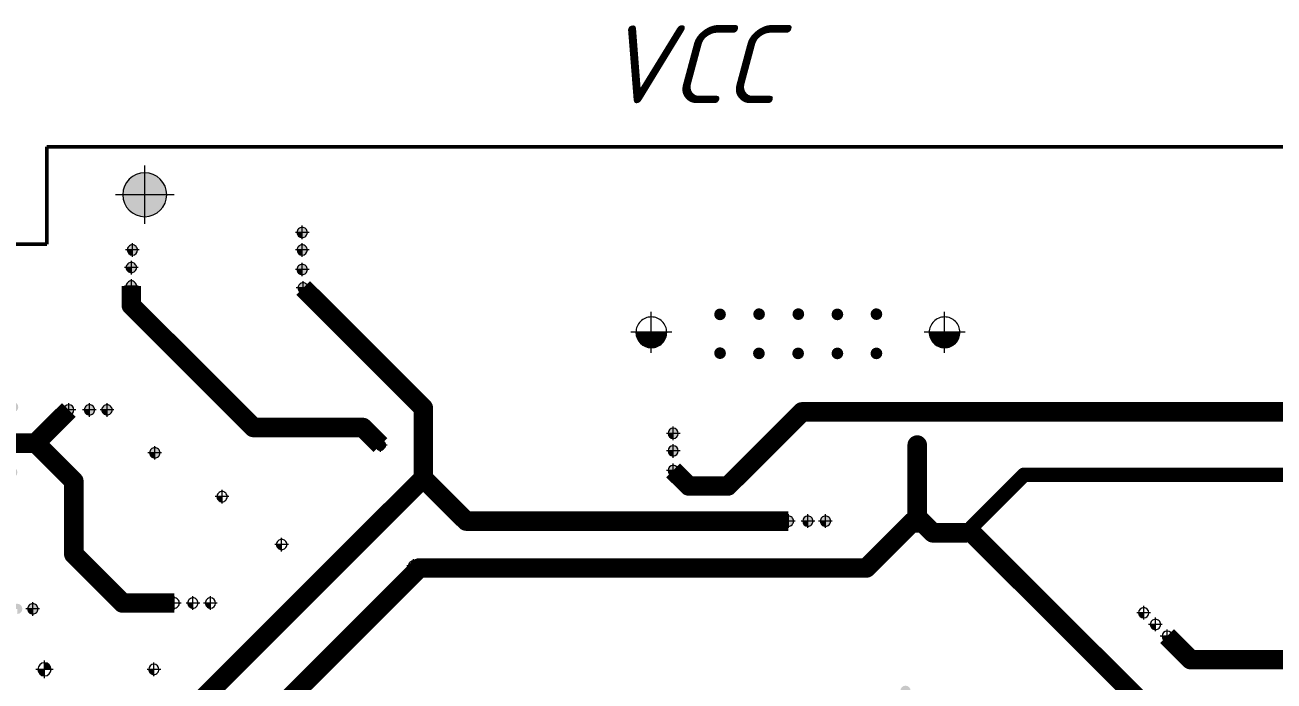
# Paper-space layout 'Layout1' of a CAD drawing. Header units: millimetres. Extents: x 0 to 841, y 0 to 594.
# Drawn here: x 115.5 to 243.4, y 226.1 to 293.4 of the extents above; entities that cross this region are included whole.
import ezdxf

# ---------------------------------------------------------------- set-up
doc = ezdxf.new("R2010")
doc.units = ezdxf.units.MM
doc.layers.get('0').update_dxf_attribs({"lineweight": 50})
for name, color, linetype in [('Mechanical13', 56, 'Continuous'), ('MidLayer1', 16, 'Continuous'), ('PDF _Геометрия', 7, 'Continuous'), ('PDF _Сплошная заливка', 7, 'Continuous')]:
    doc.layers.add(name, color=color, linetype=linetype)
doc.styles.add('GOST-2.304_Type-B_italic', font='')
doc.styles.get('GOST-2.304_Type-B_italic').set_extended_font_data('GOST Common', italic=True)

psp = doc.layouts.get("Layout1")

# ---------------------------------------------------------------- hatches: boundary and pattern name
at = {"layer": 'PDF _Сплошная заливка', "true_color": 0xf5f5f5}
h = psp.add_hatch(color=7, dxfattribs=at)
h.dxf.hatch_style = 1
h.paths.add_polyline_path([(127.742, 275.991), (125.492, 275.991, 0.414158), (127.742, 273.741)])
h.paths.add_polyline_path([(127.742, 278.242, 0.414158), (125.492, 275.991), (127.742, 275.991)])
h.paths.add_polyline_path([(126.474, 270.851), (126.474, 270.326), (126.999, 270.326, 0.4143145)])
h.paths.add_polyline_path([(126.474, 270.851, 0.4143145), (125.949, 270.326), (126.474, 270.326)])
h.paths.add_polyline_path([(126.999, 270.326), (126.474, 270.326), (126.474, 269.8, 0.4140361)])
h.paths.add_polyline_path([(126.891, 268.526), (126.366, 268.526), (126.366, 268.001, 0.4143145)])
h.paths.add_polyline_path([(126.366, 269.051), (126.366, 268.526), (126.891, 268.526, 0.4143145)])
h.paths.add_polyline_path([(126.366, 269.051, 0.4143145), (125.841, 268.526), (126.366, 268.526)])
h.paths.add_polyline_path([(126.366, 267.158, 0.4143145), (125.841, 266.633), (126.366, 266.633)])
h.paths.add_polyline_path([(126.366, 267.158), (126.366, 266.633), (126.891, 266.633, 0.4143145)])
h.paths.add_polyline_path([(126.891, 266.633), (126.366, 266.633), (126.366, 266.108, 0.4143145)])
h.paths.add_polyline_path([(143.873, 272.65), (143.873, 272.125), (144.398, 272.125, 0.4143145)])
h.paths.add_polyline_path([(143.873, 272.65, 0.4143145), (143.349, 272.125), (143.873, 272.125)])
h.paths.add_polyline_path([(144.398, 272.125), (143.873, 272.125), (143.873, 271.6, 0.4143145)])
h.paths.add_polyline_path([(143.873, 270.851), (143.873, 270.326), (144.398, 270.326, 0.4143145)])
h.paths.add_polyline_path([(143.873, 270.851, 0.4143145), (143.349, 270.326), (143.873, 270.326)])
h.paths.add_polyline_path([(144.398, 270.326), (143.873, 270.326), (143.873, 269.8, 0.4140361)])
h.paths.add_polyline_path([(144.398, 268.325), (143.873, 268.325), (143.873, 267.8, 0.4143145)])
h.paths.add_polyline_path([(143.873, 268.85), (143.873, 268.325), (144.398, 268.325, 0.4143145)])
h.paths.add_polyline_path([(143.873, 268.85, 0.4143145), (143.349, 268.325), (143.873, 268.325)])
h.paths.add_polyline_path([(144.491, 266.433), (143.966, 266.433), (143.966, 265.908, 0.4143145)])
h.paths.add_polyline_path([(143.966, 266.958), (143.966, 266.433), (144.491, 266.433, 0.4143145)])
h.paths.add_polyline_path([(143.966, 266.958, 0.4143145), (143.441, 266.433), (143.966, 266.433)])
h.paths.add_polyline_path([(129.291, 249.526), (128.766, 249.526), (128.766, 249.001, 0.4143145)])
h.paths.add_polyline_path([(128.766, 250.05), (128.766, 249.526), (129.291, 249.526, 0.4143145)])
h.paths.add_polyline_path([(128.766, 250.05, 0.4143145), (128.241, 249.526), (128.766, 249.526)])
h.paths.add_polyline_path([(122.074, 254.451), (122.074, 253.926), (122.599, 253.926, 0.4143145)])
h.paths.add_polyline_path([(122.074, 254.451, 0.4143145), (121.549, 253.926), (122.074, 253.926)])
h.paths.add_polyline_path([(122.599, 253.926), (122.074, 253.926), (122.074, 253.401, 0.4143145)])
h.paths.add_polyline_path([(123.874, 254.451, 0.4143145), (123.349, 253.926), (123.874, 253.926)])
h.paths.add_polyline_path([(123.874, 254.451), (123.874, 253.926), (124.399, 253.926, 0.4143145)])
h.paths.add_polyline_path([(124.399, 253.926), (123.874, 253.926), (123.874, 253.401, 0.4143145)])
h.paths.add_polyline_path([(119.966, 254.451), (119.966, 253.926), (120.491, 253.926, 0.4140361)])
h.paths.add_polyline_path([(119.966, 254.451, 0.4138106), (119.441, 253.926), (119.966, 253.926)])
h.paths.add_polyline_path([(120.491, 253.926), (119.966, 253.926), (119.966, 253.401, 0.4140361)])
h.paths.add_polyline_path([(114.256, 254.74), (114.256, 254.214), (114.781, 254.214, 0.4140361)])
h.paths.add_polyline_path([(114.256, 254.74, 0.4140361), (113.731, 254.214), (114.256, 254.214)])
h.paths.add_polyline_path([(114.781, 254.214), (114.256, 254.214), (114.256, 253.69, 0.4138106)])
h.paths.add_polyline_path([(114.166, 248.051), (114.166, 247.525), (114.691, 247.525, 0.4140361)])
h.paths.add_polyline_path([(114.166, 248.051, 0.4140361), (113.641, 247.525), (114.166, 247.525)])
h.paths.add_polyline_path([(114.691, 247.525), (114.166, 247.525), (114.166, 247, 0.4138106)])
h.paths.add_polyline_path([(102.091, 245.726), (101.566, 245.726), (101.566, 245.201, 0.4143145)])
h.paths.add_polyline_path([(101.566, 246.251), (101.566, 245.726), (102.091, 245.726, 0.4143145)])
h.paths.add_polyline_path([(101.566, 246.251, 0.4143145), (101.041, 245.726), (101.566, 245.726)])
h.paths.add_polyline_path([(100.566, 254.25), (100.566, 253.725), (101.091, 253.725, 0.4143145)])
h.paths.add_polyline_path([(100.566, 254.25, 0.4143145), (100.041, 253.725), (100.566, 253.725)])
h.paths.add_polyline_path([(101.091, 253.725), (100.566, 253.725), (100.566, 253.2, 0.4143145)])
h.paths.add_polyline_path([(95.691, 261.325), (95.165, 261.325), (95.165, 260.8, 0.4140361)])
h.paths.add_polyline_path([(95.165, 261.85), (95.165, 261.325), (95.691, 261.325, 0.4140361)])
h.paths.add_polyline_path([(95.165, 261.85, 0.4143145), (94.64, 261.325), (95.165, 261.325)])
h.paths.add_polyline_path([(90.703, 251.23), (90.178, 251.23), (90.178, 250.705, 0.4138106)])
h.paths.add_polyline_path([(90.178, 251.755), (90.178, 251.23), (90.703, 251.23, 0.4138106)])
h.paths.add_polyline_path([(90.178, 251.755, 0.4140361), (89.653, 251.23), (90.178, 251.23)])
h.paths.add_polyline_path([(90.274, 246.251), (90.274, 245.726), (90.799, 245.726, 0.4143145)])
h.paths.add_polyline_path([(90.274, 246.251, 0.4143145), (89.749, 245.726), (90.274, 245.726)])
h.paths.add_polyline_path([(90.799, 245.726), (90.274, 245.726), (90.274, 245.201, 0.4143145)])
h.paths.add_polyline_path([(92.273, 246.251, 0.4143145), (91.748, 245.726), (92.273, 245.726)])
h.paths.add_polyline_path([(92.273, 246.251), (92.273, 245.726), (92.798, 245.726, 0.4143145)])
h.paths.add_polyline_path([(92.798, 245.726), (92.273, 245.726), (92.273, 245.201, 0.4143145)])
h.paths.add_polyline_path([(94.074, 246.251, 0.4140361), (93.548, 245.726), (94.074, 245.726)])
h.paths.add_polyline_path([(94.074, 246.251), (94.074, 245.726), (94.599, 245.726, 0.4143145)])
h.paths.add_polyline_path([(94.599, 245.726), (94.074, 245.726), (94.074, 245.201, 0.4143145)])
h.paths.add_polyline_path([(96.399, 234.725), (95.874, 234.725), (95.874, 234.2, 0.4143145)])
h.paths.add_polyline_path([(95.874, 235.25), (95.874, 234.725), (96.399, 234.725, 0.4143145)])
h.paths.add_polyline_path([(95.874, 235.25, 0.4143145), (95.349, 234.725), (95.874, 234.725)])
h.paths.add_polyline_path([(111.491, 237.325), (110.966, 237.325), (110.966, 236.8, 0.4143145)])
h.paths.add_polyline_path([(110.966, 237.85), (110.966, 237.325), (111.491, 237.325, 0.4143145)])
h.paths.add_polyline_path([(110.966, 237.85, 0.4140361), (110.441, 237.325), (110.966, 237.325)])
h.paths.add_polyline_path([(116.273, 234.05, 0.4143145), (115.749, 233.525), (116.273, 233.525)])
h.paths.add_polyline_path([(116.273, 234.05), (116.273, 233.525), (116.798, 233.525, 0.4143145)])
h.paths.add_polyline_path([(116.798, 233.525), (116.273, 233.525), (116.273, 233, 0.4143145)])
h.paths.add_polyline_path([(114.673, 234.05, 0.4143145), (114.148, 233.525), (114.673, 233.525)])
h.paths.add_polyline_path([(114.673, 234.05), (114.673, 233.525), (115.199, 233.525, 0.4140361)])
h.paths.add_polyline_path([(115.199, 233.525), (114.673, 233.525), (114.673, 233, 0.4140361)])
h.paths.add_polyline_path([(112.873, 234.05), (112.873, 233.525), (113.398, 233.525, 0.4143145)])
h.paths.add_polyline_path([(112.873, 234.05, 0.4143145), (112.348, 233.525), (112.873, 233.525)])
h.paths.add_polyline_path([(113.398, 233.525), (112.873, 233.525), (112.873, 233, 0.4143145)])
at = {"layer": 'PDF _Сплошная заливка', "transparency": 33554559}
for color, points in [(7, [(129.992, 275.991, 0.4142051), (127.742, 278.242), (127.742, 278.242), (127.742, 278.242), (127.742, 275.991), (127.742, 275.991)]), (7, [(127.742, 273.741, 0.4142051), (129.992, 275.991), (129.992, 275.991), (129.992, 275.991), (127.742, 275.991), (127.742, 275.991)]), (7, [(143.349, 272.125, 0.4142588), (143.874, 271.6), (143.874, 271.6), (143.874, 271.6), (143.874, 272.125), (143.874, 272.125)]), (7, [(125.949, 270.325, 0.1989884), (126.102, 269.954), (126.102, 269.954, 0.1990018), (126.474, 269.801), (126.474, 269.801), (126.474, 269.801), (126.474, 270.325), (126.474, 270.325)]), (7, [(143.349, 270.325, 0.1988801), (143.502, 269.954), (143.502, 269.954, 0.1990199), (143.874, 269.801), (143.874, 269.801), (143.874, 269.801), (143.874, 270.325), (143.874, 270.325)]), (7, [(125.841, 268.525, 0.1989884), (125.995, 268.154), (125.995, 268.154, 0.1989884), (126.366, 268), (126.366, 268), (126.366, 268), (126.366, 268.525), (126.366, 268.525)]), (7, [(143.349, 268.325, 0.4142588), (143.874, 267.8), (143.874, 267.8), (143.874, 267.8), (143.874, 268.325), (143.874, 268.325)]), (7, [(125.841, 266.633, 0.1989561), (125.995, 266.262), (125.995, 266.262, 0.1988801), (126.366, 266.108), (126.366, 266.108), (126.366, 266.108), (126.366, 266.633), (126.366, 266.633)]), (7, [(143.441, 266.433, 0.414158), (143.966, 265.908), (143.966, 265.908), (143.966, 265.908), (143.966, 266.433), (143.966, 266.433)]), (256, [(186.674, 264.325), (186.674, 264.325), (186.674, 264.325, -0.414158), (187.274, 263.725), (187.274, 263.725), (187.274, 263.725), (187.274, 263.725, -0.4142021), (186.674, 263.125), (186.674, 263.125), (186.674, 263.125), (186.674, 263.125, -0.4142462), (186.074, 263.725), (186.074, 263.725), (186.074, 263.725), (186.074, 263.725, -0.4142021)]), (256, [(190.674, 264.345), (190.674, 264.345), (190.674, 264.345, -0.4142021), (191.274, 263.745), (191.274, 263.745), (191.274, 263.745), (191.274, 263.745, -0.414158), (190.674, 263.145), (190.674, 263.145), (190.674, 263.145), (190.674, 263.145, -0.4142021), (190.074, 263.745), (190.074, 263.745), (190.074, 263.745), (190.074, 263.745, -0.4142462)]), (256, [(194.694, 264.345), (194.694, 264.345), (194.694, 264.345, -0.4142462), (195.294, 263.745), (195.294, 263.745), (195.294, 263.745), (195.294, 263.745, -0.4142021), (194.694, 263.145), (194.694, 263.145), (194.694, 263.145), (194.694, 263.145, -0.4142021), (194.094, 263.745), (194.094, 263.745), (194.094, 263.745), (194.094, 263.745, -0.4142462)]), (256, [(198.694, 264.325), (198.694, 264.325), (198.694, 264.325, -0.4142021), (199.294, 263.725), (199.294, 263.725), (199.294, 263.725), (199.294, 263.725, -0.4142462), (198.694, 263.125), (198.694, 263.125), (198.694, 263.125), (198.694, 263.125, -0.4142462), (198.094, 263.725), (198.094, 263.725), (198.094, 263.725), (198.094, 263.725, -0.4142021)]), (256, [(202.694, 264.345), (202.694, 264.345), (202.694, 264.345, -0.4142021), (203.294, 263.745), (203.294, 263.745), (203.294, 263.745), (203.294, 263.745, -0.414158), (202.694, 263.145), (202.694, 263.145), (202.694, 263.145), (202.694, 263.145, -0.4142021), (202.094, 263.745), (202.094, 263.745), (202.094, 263.745), (202.094, 263.745, -0.4142462)]), (7, [(178.059, 261.885, 0.4142177), (179.634, 260.31), (179.634, 260.31), (179.634, 260.31), (179.634, 261.885), (179.634, 261.885)]), (7, [(179.634, 260.31, 0.4142252), (181.209, 261.885), (181.209, 261.885), (181.209, 261.885), (179.634, 261.885), (179.634, 261.885)]), (7, [(208.099, 261.885, 0.4142252), (209.674, 260.31), (209.674, 260.31), (209.674, 260.31), (209.674, 261.885), (209.674, 261.885)]), (7, [(209.674, 260.31, 0.4142252), (211.249, 261.885), (211.249, 261.885), (211.249, 261.885), (209.674, 261.885), (209.674, 261.885)]), (256, [(186.674, 260.345), (186.674, 260.345), (186.674, 260.345, -0.4142021), (187.274, 259.745), (187.274, 259.745), (187.274, 259.745), (187.274, 259.745, -0.414158), (186.674, 259.145), (186.674, 259.145), (186.674, 259.145), (186.674, 259.145, -0.4142021), (186.074, 259.745), (186.074, 259.745), (186.074, 259.745), (186.074, 259.745, -0.4142462)]), (256, [(190.654, 260.325), (190.654, 260.325), (190.654, 260.325, -0.4142021), (191.254, 259.725), (191.254, 259.725), (191.254, 259.725), (191.254, 259.725, -0.4142462), (190.654, 259.125), (190.654, 259.125), (190.654, 259.125), (190.654, 259.125, -0.4142021), (190.054, 259.725), (190.054, 259.725), (190.054, 259.725), (190.054, 259.725, -0.414158)]), (256, [(194.674, 260.325), (194.674, 260.325), (194.674, 260.325, -0.414158), (195.274, 259.725), (195.274, 259.725), (195.274, 259.725), (195.274, 259.725, -0.4142021), (194.674, 259.125), (194.674, 259.125), (194.674, 259.125), (194.674, 259.125, -0.4142462), (194.074, 259.725), (194.074, 259.725), (194.074, 259.725), (194.074, 259.725, -0.4142021)]), (256, [(198.694, 260.325), (198.694, 260.325), (198.694, 260.325, -0.4142021), (199.294, 259.725), (199.294, 259.725), (199.294, 259.725), (199.294, 259.725, -0.4142462), (198.694, 259.125), (198.694, 259.125), (198.694, 259.125), (198.694, 259.125, -0.4142462), (198.094, 259.725), (198.094, 259.725), (198.094, 259.725), (198.094, 259.725, -0.4142021)]), (256, [(202.694, 260.325), (202.694, 260.325), (202.694, 260.325, -0.414158), (203.294, 259.725), (203.294, 259.725), (203.294, 259.725), (203.294, 259.725, -0.4142021), (202.694, 259.125), (202.694, 259.125), (202.694, 259.125), (202.694, 259.125, -0.4142462), (202.094, 259.725), (202.094, 259.725), (202.094, 259.725), (202.094, 259.725, -0.4142021)]), (7, [(119.441, 253.925, 0.4142363), (119.966, 253.4), (119.966, 253.4), (119.966, 253.4), (119.966, 253.925), (119.966, 253.925)]), (7, [(121.549, 253.925, 0.4141859), (122.074, 253.4), (122.074, 253.4), (122.074, 253.4), (122.074, 253.925), (122.074, 253.925)]), (7, [(123.349, 253.925, 0.4142363), (123.874, 253.4), (123.874, 253.4), (123.874, 253.4), (123.874, 253.925), (123.874, 253.925)]), (7, [(181.349, 251.525, 0.414158), (181.874, 251), (181.874, 251), (181.874, 251), (181.874, 251.525), (181.874, 251.525)]), (7, [(128.241, 249.525, 0.4142588), (128.766, 249), (128.766, 249), (128.766, 249), (128.766, 249.525), (128.766, 249.525)]), (7, [(151.349, 250.325, 0.414158), (151.874, 249.8), (151.874, 249.8), (151.874, 249.8), (151.874, 250.325), (151.874, 250.325)]), (7, [(181.349, 249.725, 0.4142084), (181.874, 249.2), (181.874, 249.2), (181.874, 249.2), (181.874, 249.725), (181.874, 249.725)]), (7, [(206.349, 250.325, 0.4142084), (206.874, 249.8), (206.874, 249.8), (206.874, 249.8), (206.874, 250.325), (206.874, 250.325)]), (7, [(206.349, 248.325, 0.1988982), (206.503, 247.954), (206.503, 247.954, 0.1988478), (206.874, 247.8), (206.874, 247.8), (206.874, 247.8), (206.874, 248.325), (206.874, 248.325)]), (7, [(181.349, 247.725, 0.1989884), (181.503, 247.354), (181.503, 247.354, 0.1990018), (181.874, 247.2), (181.874, 247.2), (181.874, 247.2), (181.874, 247.725), (181.874, 247.725)]), (7, [(206.349, 246.325, 0.1987974), (206.503, 245.954), (206.503, 245.954, 0.1988478), (206.874, 245.8), (206.874, 245.8), (206.874, 245.8), (206.874, 246.325), (206.874, 246.325)]), (7, [(135.133, 245.033, 0.1988982), (135.287, 244.662), (135.287, 244.662, 0.1988982), (135.658, 244.508), (135.658, 244.508), (135.658, 244.508), (135.658, 245.033), (135.658, 245.033)]), (7, [(206.349, 244.525, 0.4142588), (206.874, 244), (206.874, 244), (206.874, 244), (206.874, 244.525), (206.874, 244.525)]), (7, [(193.149, 242.525, 0.414158), (193.674, 242), (193.674, 242), (193.674, 242), (193.674, 242.525), (193.674, 242.525)]), (7, [(195.149, 242.525, 0.1988801), (195.303, 242.154), (195.303, 242.154, 0.1989561), (195.674, 242), (195.674, 242), (195.674, 242), (195.674, 242.525), (195.674, 242.525)]), (7, [(196.949, 242.525, 0.1988801), (197.103, 242.154), (197.103, 242.154, 0.1990065), (197.474, 242), (197.474, 242), (197.474, 242), (197.474, 242.525), (197.474, 242.525)]), (7, [(206.349, 242.525, 0.1988801), (206.503, 242.154), (206.503, 242.154, 0.1989561), (206.874, 242), (206.874, 242), (206.874, 242), (206.874, 242.525), (206.874, 242.525)]), (7, [(141.24, 240.125, 0.1989057), (141.393, 239.754), (141.393, 239.754, 0.1988801), (141.765, 239.6), (141.765, 239.6), (141.765, 239.6), (141.765, 240.125), (141.765, 240.125)]), (7, [(154.749, 237.925, 0.1989884), (154.902, 237.554), (154.902, 237.554, 0.1989884), (155.274, 237.4), (155.274, 237.4), (155.274, 237.4), (155.274, 237.925), (155.274, 237.925)]), (7, [(115.749, 233.525, 0.1989884), (115.902, 233.154), (115.902, 233.154, 0.1989884), (116.274, 233), (116.274, 233), (116.274, 233), (116.274, 233.525), (116.274, 233.525)]), (7, [(130.241, 234.125, 0.4141859), (130.766, 233.6), (130.766, 233.6), (130.766, 233.6), (130.766, 234.125), (130.766, 234.125)]), (7, [(132.149, 234.125, 0.1989884), (132.302, 233.754), (132.302, 233.754, 0.1989884), (132.674, 233.6), (132.674, 233.6), (132.674, 233.6), (132.674, 234.125), (132.674, 234.125)]), (7, [(133.949, 234.125, 0.1989884), (134.102, 233.754), (134.102, 233.754, 0.1989884), (134.474, 233.6), (134.474, 233.6), (134.474, 233.6), (134.474, 234.125), (134.474, 234.125)]), (7, [(229.549, 233.125, 0.4142588), (230.074, 232.6), (230.074, 232.6), (230.074, 232.6), (230.074, 233.125), (230.074, 233.125)]), (7, [(230.749, 231.925, 0.1988801), (230.903, 231.554), (230.903, 231.554, 0.1989695), (231.274, 231.4), (231.274, 231.4), (231.274, 231.4), (231.274, 231.925), (231.274, 231.925)]), (7, [(231.949, 230.725, 0.4142084), (232.474, 230.2), (232.474, 230.2), (232.474, 230.2), (232.474, 230.725), (232.474, 230.725)]), (7, [(118.149, 227.325, 0.4142364), (117.474, 228), (117.474, 228), (117.474, 228), (117.474, 227.325), (117.474, 227.325)]), (7, [(116.799, 227.325, 0.414158), (117.474, 226.65), (117.474, 226.65), (117.474, 226.65), (117.474, 227.325), (117.474, 227.325)]), (7, [(128.149, 227.325, 0.4141859), (128.674, 226.8), (128.674, 226.8), (128.674, 226.8), (128.674, 227.325), (128.674, 227.325)])]:
    psp.add_hatch(color=color, dxfattribs=at).paths.add_polyline_path(points)
at = {"layer": 'PDF _Сплошная заливка', "true_color": 0xf5f5f5}
h = psp.add_hatch(color=7, dxfattribs=at)
h.dxf.hatch_style = 1
h.paths.add_polyline_path([(151.349, 250.325), (151.874, 250.325), (151.874, 250.85, 0.4143145)])
h.paths.add_polyline_path([(151.874, 250.325), (152.399, 250.325, 0.4143145), (151.874, 250.85)])
h.paths.add_polyline_path([(152.399, 250.325), (151.874, 250.325), (151.874, 249.8, 0.4143145)])
h = psp.add_hatch(color=7, dxfattribs=at)
h.dxf.hatch_style = 1
h.paths.add_polyline_path([(206.874, 250.85), (206.874, 250.325), (207.399, 250.325, 0.4143145)])
h.paths.add_polyline_path([(206.874, 250.85, 0.4140361), (206.348, 250.325), (206.874, 250.325)])
h.paths.add_polyline_path([(207.399, 250.325), (206.874, 250.325), (206.874, 249.8, 0.4143145)])
h.paths.add_polyline_path([(206.874, 248.851, 0.4140361), (206.348, 248.326), (206.874, 248.326)])
h.paths.add_polyline_path([(206.874, 248.851), (206.874, 248.326), (207.399, 248.326, 0.4143145)])
h.paths.add_polyline_path([(207.399, 248.326), (206.874, 248.326), (206.874, 247.801, 0.4143145)])
h.paths.add_polyline_path([(207.399, 246.325), (206.874, 246.325), (206.874, 245.8, 0.4143145)])
h.paths.add_polyline_path([(206.874, 246.85), (206.874, 246.325), (207.399, 246.325, 0.4143145)])
h.paths.add_polyline_path([(206.874, 246.85, 0.4140361), (206.348, 246.325), (206.874, 246.325)])
h.paths.add_polyline_path([(207.399, 244.525), (206.874, 244.525), (206.874, 244, 0.4138106)])
h.paths.add_polyline_path([(206.874, 245.051), (206.874, 244.525), (207.399, 244.525, 0.4140361)])
h.paths.add_polyline_path([(206.874, 245.051, 0.4137584), (206.348, 244.525), (206.874, 244.525)])
h.paths.add_polyline_path([(206.874, 243.05, 0.4140361), (206.348, 242.525), (206.874, 242.525)])
h.paths.add_polyline_path([(206.874, 243.05), (206.874, 242.525), (207.399, 242.525, 0.4143145)])
h.paths.add_polyline_path([(207.399, 242.525), (206.874, 242.525), (206.874, 242, 0.4143145)])
h.paths.add_polyline_path([(197.474, 243.05), (197.474, 242.525), (197.999, 242.525, 0.4143145)])
h.paths.add_polyline_path([(197.474, 243.05, 0.4143145), (196.949, 242.525), (197.474, 242.525)])
h.paths.add_polyline_path([(197.999, 242.525), (197.474, 242.525), (197.474, 242, 0.4143145)])
h.paths.add_polyline_path([(196.199, 242.525), (195.674, 242.525), (195.674, 242, 0.4143145)])
h.paths.add_polyline_path([(195.674, 243.05), (195.674, 242.525), (196.199, 242.525, 0.4143145)])
h.paths.add_polyline_path([(195.674, 243.05, 0.4140361), (195.148, 242.525), (195.674, 242.525)])
h.paths.add_polyline_path([(193.674, 243.05), (193.674, 242.525), (194.199, 242.525, 0.4143145)])
h.paths.add_polyline_path([(193.674, 243.05, 0.4143145), (193.149, 242.525), (193.674, 242.525)])
h.paths.add_polyline_path([(194.199, 242.525), (193.674, 242.525), (193.674, 242, 0.4143145)])
h.paths.add_polyline_path([(181.874, 252.05, 0.4140361), (181.348, 251.525), (181.874, 251.525)])
h.paths.add_polyline_path([(181.874, 252.05), (181.874, 251.525), (182.399, 251.525, 0.4138106)])
h.paths.add_polyline_path([(182.399, 251.525), (181.874, 251.525), (181.874, 251, 0.4138106)])
h.paths.add_polyline_path([(181.874, 250.25), (181.874, 249.725), (182.399, 249.725, 0.4138106)])
h.paths.add_polyline_path([(181.874, 250.25, 0.4140361), (181.348, 249.725), (181.874, 249.725)])
h.paths.add_polyline_path([(182.399, 249.725), (181.874, 249.725), (181.874, 249.2, 0.4138106)])
h.paths.add_polyline_path([(182.399, 247.725), (181.874, 247.725), (181.874, 247.2, 0.4138106)])
h.paths.add_polyline_path([(181.874, 248.25), (181.874, 247.725), (182.399, 247.725, 0.4138106)])
h.paths.add_polyline_path([(181.874, 248.25, 0.4140361), (181.348, 247.725), (181.874, 247.725)])
h.paths.add_polyline_path([(191.199, 221.725), (190.674, 221.725), (190.674, 221.2, 0.4143145)])
h.paths.add_polyline_path([(190.674, 222.251), (190.674, 221.725), (191.199, 221.725, 0.4140361)])
h.paths.add_polyline_path([(190.674, 222.251, 0.4140361), (190.149, 221.725), (190.674, 221.725)])
h.paths.add_polyline_path([(206.199, 225.126), (205.674, 225.126), (205.674, 224.6, 0.4140361)])
h.paths.add_polyline_path([(205.674, 225.651), (205.674, 225.126), (206.199, 225.126, 0.4138106)])
h.paths.add_polyline_path([(205.674, 225.651, 0.4138106), (205.149, 225.126), (205.674, 225.126)])
h.paths.add_polyline_path([(202.274, 222.85, 0.4143145), (201.749, 222.325), (202.274, 222.325)])
h.paths.add_polyline_path([(202.274, 222.85), (202.274, 222.325), (202.799, 222.325, 0.4143145)])
h.paths.add_polyline_path([(202.799, 222.325), (202.274, 222.325), (202.274, 221.8, 0.4143145)])
h.paths.add_polyline_path([(209.274, 220.851, 0.4143145), (208.749, 220.326), (209.274, 220.326)])
h.paths.add_polyline_path([(209.274, 220.851), (209.274, 220.326), (209.799, 220.326, 0.4143145)])
h.paths.add_polyline_path([(209.799, 220.326), (209.274, 220.326), (209.274, 219.801, 0.4143145)])
h.paths.add_polyline_path([(211.874, 224.65, 0.4143145), (211.349, 224.125), (211.874, 224.125)])
h.paths.add_polyline_path([(211.874, 224.65), (211.874, 224.125), (212.399, 224.125, 0.4143145)])
h.paths.add_polyline_path([(212.399, 224.125), (211.874, 224.125), (211.874, 223.601, 0.4143145)])
h.paths.add_polyline_path([(214.674, 221.85, 0.4143145), (214.149, 221.325), (214.674, 221.325)])
h.paths.add_polyline_path([(214.674, 221.85), (214.674, 221.325), (215.199, 221.325, 0.4143145)])
h.paths.add_polyline_path([(215.199, 221.325), (214.674, 221.325), (214.674, 220.8, 0.4143145)])
h.paths.add_polyline_path([(215.799, 208.726), (215.274, 208.726), (215.274, 208.201, 0.4143145)])
h.paths.add_polyline_path([(215.274, 209.251), (215.274, 208.726), (215.799, 208.726, 0.4143145)])
h.paths.add_polyline_path([(215.274, 209.251, 0.4143145), (214.749, 208.726), (215.274, 208.726)])
h.paths.add_polyline_path([(205.874, 211.65), (205.874, 211.125), (206.399, 211.125, 0.4143145)])
h.paths.add_polyline_path([(205.874, 211.65, 0.4143145), (205.349, 211.125), (205.874, 211.125)])
h.paths.add_polyline_path([(206.399, 211.125), (205.874, 211.125), (205.874, 210.6, 0.4143145)])
h.paths.add_polyline_path([(200.799, 204.325), (200.274, 204.325), (200.274, 203.8, 0.4143145)])
h.paths.add_polyline_path([(200.274, 204.85), (200.274, 204.325), (200.799, 204.325, 0.4143145)])
h.paths.add_polyline_path([(200.274, 204.85, 0.4143145), (199.749, 204.325), (200.274, 204.325)])
h.paths.add_polyline_path([(202.799, 199.125), (202.274, 199.125), (202.274, 198.6, 0.4143145)])
h.paths.add_polyline_path([(202.274, 199.65), (202.274, 199.125), (202.799, 199.125, 0.4143145)])
h.paths.add_polyline_path([(202.274, 199.65, 0.4143145), (201.749, 199.125), (202.274, 199.125)])
h.paths.add_polyline_path([(206.074, 201.65, 0.4143145), (205.549, 201.125), (206.074, 201.125)])
h.paths.add_polyline_path([(206.074, 201.65), (206.074, 201.125), (206.599, 201.125, 0.4143145)])
h.paths.add_polyline_path([(206.599, 201.125), (206.074, 201.125), (206.074, 200.6, 0.4143145)])
h.paths.add_polyline_path([(211.874, 201.65), (211.874, 201.125), (212.399, 201.125, 0.4143145)])
h.paths.add_polyline_path([(211.874, 201.65, 0.4143145), (211.349, 201.125), (211.874, 201.125)])
h.paths.add_polyline_path([(212.399, 201.125), (211.874, 201.125), (211.874, 200.6, 0.4143145)])
h.paths.add_polyline_path([(217.874, 200.251), (217.874, 199.726), (218.399, 199.726, 0.4138106)])
h.paths.add_polyline_path([(217.874, 200.251, 0.4138106), (217.349, 199.726), (217.874, 199.726)])
h.paths.add_polyline_path([(218.399, 199.726), (217.874, 199.726), (217.874, 199.2, 0.4140361)])
h.paths.add_polyline_path([(206.799, 190.125), (206.274, 190.125), (206.274, 189.6, 0.4143145)])
h.paths.add_polyline_path([(206.274, 190.65), (206.274, 190.125), (206.799, 190.125, 0.4143145)])
h.paths.add_polyline_path([(206.274, 190.65, 0.4140361), (205.748, 190.125), (206.274, 190.125)])
h.paths.add_polyline_path([(202.474, 190.45, 0.4143145), (201.949, 189.925), (202.474, 189.925)])
h.paths.add_polyline_path([(202.474, 190.45), (202.474, 189.925), (202.998, 189.925, 0.4143145)])
h.paths.add_polyline_path([(202.998, 189.925), (202.474, 189.925), (202.474, 189.4, 0.4143145)])
h.paths.add_polyline_path([(207.074, 187.25), (207.074, 186.725), (207.599, 186.725, 0.4143145)])
h.paths.add_polyline_path([(207.074, 187.25, 0.4143145), (206.549, 186.725), (207.074, 186.725)])
h.paths.add_polyline_path([(207.599, 186.725), (207.074, 186.725), (207.074, 186.201, 0.4143145)])
h.paths.add_polyline_path([(202.599, 184.925), (202.074, 184.925), (202.074, 184.4, 0.4140361)])
h.paths.add_polyline_path([(202.074, 185.45), (202.074, 184.925), (202.599, 184.925, 0.4138106)])
h.paths.add_polyline_path([(202.074, 185.45, 0.4138106), (201.549, 184.925), (202.074, 184.925)])
h.paths.add_polyline_path([(202.998, 181.925), (202.474, 181.925), (202.474, 181.4, 0.4143145)])
h.paths.add_polyline_path([(202.474, 182.45), (202.474, 181.925), (202.998, 181.925, 0.4143145)])
h.paths.add_polyline_path([(202.474, 182.45, 0.4143145), (201.949, 181.925), (202.474, 181.925)])
h.paths.add_polyline_path([(202.274, 177.451), (202.274, 176.925), (202.799, 176.925, 0.4140361)])
h.paths.add_polyline_path([(202.274, 177.451, 0.4140361), (201.749, 176.925), (202.274, 176.925)])
h.paths.add_polyline_path([(202.799, 176.925), (202.274, 176.925), (202.274, 176.4, 0.4138106)])
h.paths.add_polyline_path([(204.874, 175.05, 0.4143145), (204.349, 174.525), (204.874, 174.525)])
h.paths.add_polyline_path([(204.874, 175.05), (204.874, 174.525), (205.399, 174.525, 0.4143145)])
h.paths.add_polyline_path([(205.399, 174.525), (204.874, 174.525), (204.874, 174, 0.4143145)])
h = psp.add_hatch(color=7, dxfattribs=at)
h.dxf.hatch_style = 1
h.paths.add_polyline_path([(130.241, 234.126), (130.766, 234.126), (130.766, 234.651, 0.4140361)])

# ---------------------------------------------------------------- linework, layer by layer
at = {"lineweight": 50}
for p, q in [((277.705, 280.92), (117.704, 280.92)), ((117.704, 280.92), (117.705, 270.921)), ((117.705, 270.921), (77.704, 270.92))]:
    psp.add_line(p, q, dxfattribs=at)
at = {"layer": 'Mechanical13', "const_width": 0.001}
psp.add_lwpolyline([(117.704, 280.92, 1), (117.705, 280.92, 1)], format="xyb", close=True, dxfattribs=at)
psp.add_lwpolyline([(117.704, 280.92, 1), (117.705, 280.92, 1)], format="xyb", close=True, dxfattribs=at)
at = {"layer": 'MidLayer1'}
for points, const_width in [([(126.366, 264.633), (126.366, 266.633)], 2), ([(143.966, 266.433), (156.274, 254.125)], 2), ([(126.366, 264.633), (138.874, 252.125)], 2), ([(116.566, 250.525), (119.966, 253.925)], 2), ([(156.274, 246.925), (156.274, 254.125)], 2), ([(187.474, 246.125), (195.074, 253.725)], 2), ([(195.074, 253.725), (292.074, 253.725)], 2), ([(138.874, 252.125), (150.074, 252.125)], 2), ([(150.074, 252.125), (151.874, 250.325)], 2), ([(98.874, 250.525), (116.566, 250.525)], 2), ([(116.566, 250.525), (120.474, 246.618)], 2), ([(206.874, 248.325), (206.874, 250.325)], 2), ([(181.874, 247.725), (183.474, 246.125)], 2), ([(206.874, 246.325), (206.874, 248.325)], 2), ([(120.474, 239.125), (120.474, 246.618)], 2), ([(133.074, 223.725), (156.274, 246.925)], 2), ([(156.274, 246.925), (160.674, 242.525)], 2), ([(183.474, 246.125), (187.474, 246.125)], 2), ([(206.874, 244.525), (206.874, 246.325)], 2), ([(212.474, 241.925), (217.817, 247.269)], 1.5), ([(217.817, 247.269), (258.328, 247.269)], 1.5), ([(206.874, 242.525), (206.874, 244.525)], 2), ([(160.674, 242.525), (193.674, 242.525)], 2), ([(201.674, 237.725), (206.474, 242.525)], 2), ([(206.474, 242.525), (206.874, 242.525)], 2), ([(206.874, 242.525), (207.274, 242.525)], 1.5), ([(207.274, 242.525), (208.474, 241.325)], 2), ([(208.474, 241.325), (211.874, 241.325)], 2), ([(212.474, 241.325), (244.674, 209.125)], 2), ([(212.474, 241.325), (212.474, 241.925)], 1.5), ([(120.474, 239.125), (125.474, 234.125)], 2), ([(139.874, 221.725), (155.874, 237.725)], 2), ([(155.874, 237.725), (201.674, 237.725)], 2), ([(125.474, 234.125), (130.766, 234.125)], 2), ([(232.474, 230.725), (234.874, 228.325)], 2), ([(234.874, 228.325), (253.128, 228.325)], 2)]:
    psp.add_lwpolyline(points, dxfattribs=dict(at, const_width=const_width))
for points, const_width in [([(125.866, 264.633, 1), (126.866, 264.633, 1)], 1), ([(125.866, 264.633, 1), (126.866, 264.633, 1)], 1), ([(155.774, 254.125, 1), (156.774, 254.125, 1)], 1), ([(155.774, 254.125, 1), (156.774, 254.125, 1)], 1), ([(194.574, 253.725, 1), (195.574, 253.725, 1)], 1), ([(194.574, 253.725, 1), (195.574, 253.725, 1)], 1), ([(138.374, 252.125, 1), (139.374, 252.125, 1)], 1), ([(138.374, 252.125, 1), (139.374, 252.125, 1)], 1), ([(149.574, 252.125, 1), (150.574, 252.125, 1)], 1), ([(149.574, 252.125, 1), (150.574, 252.125, 1)], 1), ([(116.066, 250.525, 1), (117.066, 250.525, 1)], 1), ([(116.066, 250.525, 1), (117.066, 250.525, 1)], 1), ([(116.066, 250.525, 1), (117.066, 250.525, 1)], 1), ([(206.374, 250.325, 1), (207.374, 250.325, 1)], 1), ([(206.374, 248.325, 1), (207.374, 248.325, 1)], 1), ([(206.374, 248.325, 1), (207.374, 248.325, 1)], 1), ([(119.974, 246.618, 1), (120.974, 246.618, 1)], 1), ([(119.974, 246.618, 1), (120.974, 246.618, 1)], 1), ([(155.774, 246.925, 1), (156.774, 246.925, 1)], 1), ([(155.774, 246.925, 1), (156.774, 246.925, 1)], 1), ([(155.774, 246.925, 1), (156.774, 246.925, 1)], 1), ([(182.974, 246.125, 1), (183.974, 246.125, 1)], 1), ([(182.974, 246.125, 1), (183.974, 246.125, 1)], 1), ([(186.974, 246.125, 1), (187.974, 246.125, 1)], 1), ([(186.974, 246.125, 1), (187.974, 246.125, 1)], 1), ([(206.374, 246.325, 1), (207.374, 246.325, 1)], 1), ([(206.374, 246.325, 1), (207.374, 246.325, 1)], 1), ([(217.442, 247.269, 1), (218.192, 247.269, 1)], 0.75), ([(217.442, 247.269, 1), (218.192, 247.269, 1)], 0.75), ([(206.374, 244.525, 1), (207.374, 244.525, 1)], 1), ([(206.374, 244.525, 1), (207.374, 244.525, 1)], 1), ([(160.174, 242.525, 1), (161.174, 242.525, 1)], 1), ([(160.174, 242.525, 1), (161.174, 242.525, 1)], 1), ([(205.974, 242.525, 1), (206.974, 242.525, 1)], 1), ([(205.974, 242.525, 1), (206.974, 242.525, 1)], 1), ([(206.274, 242.525, 1), (207.474, 242.525, 1)], 1.2), ([(206.374, 242.525, 1), (207.374, 242.525, 1)], 1), ([(206.374, 242.525, 1), (207.374, 242.525, 1)], 1), ([(206.499, 242.525, 1), (207.249, 242.525, 1)], 0.75), ([(206.774, 242.525, 1), (207.774, 242.525, 1)], 1), ([(206.899, 242.525, 1), (207.649, 242.525, 1)], 0.75), ([(207.974, 241.325, 1), (208.974, 241.325, 1)], 1), ([(207.974, 241.325, 1), (208.974, 241.325, 1)], 1), ([(211.374, 241.325, 1), (212.374, 241.325, 1)], 1), ([(211.974, 241.325, 1), (212.974, 241.325, 1)], 1), ([(212.099, 241.925, 1), (212.849, 241.925, 1)], 0.75), ([(212.099, 241.925, 1), (212.849, 241.925, 1)], 0.75), ([(212.099, 241.325, 1), (212.849, 241.325, 1)], 0.75), ([(119.974, 239.125, 1), (120.974, 239.125, 1)], 1), ([(119.974, 239.125, 1), (120.974, 239.125, 1)], 1), ([(155.374, 237.725, 1), (156.374, 237.725, 1)], 1), ([(155.374, 237.725, 1), (156.374, 237.725, 1)], 1), ([(201.174, 237.725, 1), (202.174, 237.725, 1)], 1), ([(201.174, 237.725, 1), (202.174, 237.725, 1)], 1), ([(124.974, 234.125, 1), (125.974, 234.125, 1)], 1), ([(124.974, 234.125, 1), (125.974, 234.125, 1)], 1), ([(234.374, 228.325, 1), (235.374, 228.325, 1)], 1), ([(234.374, 228.325, 1), (235.374, 228.325, 1)], 1)]:
    psp.add_lwpolyline(points, format="xyb", close=True, dxfattribs=dict(at, const_width=const_width))
at = {"layer": 'PDF _Геометрия', "lineweight": 9}
for points in [[(127.742, 272.991), (127.742, 278.992)], [(130.742, 275.991), (124.742, 275.991)], [(143.873, 271.425), (143.873, 272.825)], [(144.573, 272.125), (143.174, 272.125)], [(127.174, 270.326), (125.774, 270.326)], [(126.474, 269.625), (126.474, 271.026)], [(144.573, 270.326), (143.174, 270.326)], [(143.873, 269.625), (143.873, 271.026)], [(126.366, 267.826), (126.366, 269.226)], [(143.873, 267.625), (143.873, 269.025)], [(127.066, 268.526), (125.666, 268.526)], [(144.573, 268.325), (143.174, 268.325)], [(127.066, 266.633), (125.666, 266.633)], [(126.366, 265.933), (126.366, 267.333)], [(144.666, 266.433), (143.266, 266.433)], [(143.966, 265.733), (143.966, 267.133)], [(179.634, 259.785), (179.634, 263.985)], [(209.674, 259.785), (209.674, 263.985)], [(181.734, 261.886), (177.534, 261.886)], [(211.773, 261.886), (207.574, 261.886)], [(120.666, 253.926), (119.266, 253.926)], [(119.966, 253.226), (119.966, 254.626)], [(122.774, 253.926), (121.373, 253.926)], [(122.074, 253.226), (122.074, 254.626)], [(124.574, 253.926), (123.174, 253.926)], [(123.874, 253.226), (123.874, 254.626)], [(181.874, 250.825), (181.874, 252.225)], [(151.874, 249.626), (151.874, 251.025)], [(182.574, 251.525), (181.173, 251.525)], [(206.874, 249.626), (206.874, 251.025)], [(129.466, 249.526), (128.066, 249.526)], [(128.766, 248.826), (128.766, 250.225)], [(152.574, 250.325), (151.174, 250.325)], [(182.574, 249.725), (181.173, 249.725)], [(181.874, 249.025), (181.874, 250.426)], [(207.574, 250.325), (206.173, 250.325)], [(181.874, 247.025), (181.874, 248.425)], [(207.574, 248.326), (206.173, 248.326)], [(206.874, 247.626), (206.874, 249.026)], [(182.574, 247.725), (181.173, 247.725)], [(206.874, 245.625), (206.874, 247.025)], [(135.659, 244.333), (135.659, 245.733)], [(207.574, 246.325), (206.173, 246.325)], [(136.359, 245.033), (134.959, 245.033)], [(207.574, 244.525), (206.173, 244.525)], [(206.874, 243.825), (206.874, 245.226)], [(193.674, 241.825), (193.674, 243.225)], [(195.674, 241.825), (195.674, 243.225)], [(197.474, 241.825), (197.474, 243.225)], [(206.874, 241.825), (206.874, 243.225)], [(194.374, 242.525), (192.974, 242.525)], [(196.374, 242.525), (194.973, 242.525)], [(198.174, 242.525), (196.774, 242.525)], [(207.574, 242.525), (206.173, 242.525)], [(141.765, 239.426), (141.765, 240.826)], [(142.464, 240.126), (141.065, 240.126)], [(155.274, 237.226), (155.274, 238.625)], [(155.974, 237.926), (154.574, 237.926)], [(116.273, 232.825), (116.273, 234.225)], [(130.766, 233.426), (130.766, 234.826)], [(132.673, 233.426), (132.673, 234.826)], [(134.473, 233.426), (134.473, 234.826)], [(116.973, 233.525), (115.574, 233.525)], [(131.466, 234.126), (130.066, 234.126)], [(133.373, 234.126), (131.974, 234.126)], [(135.174, 234.126), (133.773, 234.126)], [(230.774, 233.125), (229.374, 233.125)], [(230.074, 232.425), (230.074, 233.825)], [(231.974, 231.926), (230.574, 231.926)], [(231.274, 231.226), (231.274, 232.625)], [(233.174, 230.726), (231.774, 230.726)], [(232.474, 230.025), (232.474, 231.426)], [(117.474, 226.425), (117.474, 228.225)], [(128.674, 226.625), (128.674, 228.026)], [(118.374, 227.325), (116.573, 227.325)], [(129.374, 227.325), (127.974, 227.325)]]:
    psp.add_lwpolyline(points, dxfattribs=at)
for points in [[(129.992, 275.991, 0.414158), (127.742, 278.242, 0.414158), (125.492, 275.991, 0.414158), (127.742, 273.741, 0.414158)], [(144.398, 272.125, 0.4143145), (143.873, 272.65, 0.4143145), (143.349, 272.125, 0.4143145), (143.873, 271.6, 0.4143145)], [(126.999, 270.326, 0.4143145), (126.474, 270.851, 0.4143145), (125.949, 270.326, 0.4140361), (126.474, 269.8, 0.4140361)], [(144.398, 270.326, 0.4143145), (143.873, 270.851, 0.4143145), (143.349, 270.326, 0.4140361), (143.873, 269.8, 0.4140361)], [(126.891, 268.526, 0.4143145), (126.366, 269.051, 0.4143145), (125.841, 268.526, 0.4143145), (126.366, 268.001, 0.4143145)], [(144.398, 268.325, 0.4143145), (143.873, 268.85, 0.4143145), (143.349, 268.325, 0.4143145), (143.873, 267.8, 0.4143145)], [(126.891, 266.633, 0.4143145), (126.366, 267.158, 0.4143145), (125.841, 266.633, 0.4143145), (126.366, 266.108, 0.4143145)], [(144.491, 266.433, 0.4143145), (143.966, 266.958, 0.4143145), (143.441, 266.433, 0.4143145), (143.966, 265.908, 0.4143145)], [(181.209, 261.886, 0.4143145), (179.634, 263.46, 0.4142217), (178.058, 261.886, 0.414129), (179.634, 260.31, 0.4142217)], [(211.249, 261.886, 0.4143145), (209.674, 263.46, 0.4143145), (208.099, 261.886, 0.4142217), (209.674, 260.31, 0.4142217)], [(120.491, 253.926, 0.4140361), (119.966, 254.451, 0.4138106), (119.441, 253.926, 0.4138106), (119.966, 253.401, 0.4140361)], [(122.599, 253.926, 0.4143145), (122.074, 254.451, 0.4143145), (121.549, 253.926, 0.4143145), (122.074, 253.401, 0.4143145)], [(124.399, 253.926, 0.4143145), (123.874, 254.451, 0.4143145), (123.349, 253.926, 0.4143145), (123.874, 253.401, 0.4143145)], [(152.399, 250.325, 0.4143145), (151.874, 250.85, 0.4143145), (151.349, 250.325, 0.4143145), (151.874, 249.8, 0.4143145)], [(182.399, 251.525, 0.4138106), (181.874, 252.05, 0.4140361), (181.348, 251.525, 0.4140361), (181.874, 251, 0.4138106)], [(207.399, 250.325, 0.4143145), (206.874, 250.85, 0.4140361), (206.348, 250.325, 0.4140361), (206.874, 249.8, 0.4143145)], [(129.291, 249.526, 0.4143145), (128.766, 250.05, 0.4143145), (128.241, 249.526, 0.4143145), (128.766, 249.001, 0.4143145)], [(182.399, 249.725, 0.4138106), (181.874, 250.25, 0.4140361), (181.348, 249.725, 0.4140361), (181.874, 249.2, 0.4138106)], [(182.399, 247.725, 0.4138106), (181.874, 248.25, 0.4140361), (181.348, 247.725, 0.4140361), (181.874, 247.2, 0.4138106)], [(207.399, 248.326, 0.4143145), (206.874, 248.851, 0.4140361), (206.348, 248.326, 0.4140361), (206.874, 247.801, 0.4143145)], [(207.399, 246.325, 0.4143145), (206.874, 246.85, 0.4140361), (206.348, 246.325, 0.4140361), (206.874, 245.8, 0.4143145)], [(136.184, 245.033, 0.4143145), (135.659, 245.558, 0.4143145), (135.134, 245.033, 0.4143145), (135.659, 244.508, 0.4143145)], [(207.399, 244.525, 0.4140361), (206.874, 245.051, 0.4137584), (206.348, 244.525, 0.4135323), (206.874, 244, 0.4138106)], [(194.199, 242.525, 0.4143145), (193.674, 243.05, 0.4143145), (193.149, 242.525, 0.4143145), (193.674, 242, 0.4143145)], [(196.199, 242.525, 0.4143145), (195.674, 243.05, 0.4140361), (195.148, 242.525, 0.4140361), (195.674, 242, 0.4143145)], [(197.999, 242.525, 0.4143145), (197.474, 243.05, 0.4143145), (196.949, 242.525, 0.4143145), (197.474, 242, 0.4143145)], [(207.399, 242.525, 0.4143145), (206.874, 243.05, 0.4140361), (206.348, 242.525, 0.4140361), (206.874, 242, 0.4143145)], [(142.29, 240.126, 0.4143145), (141.765, 240.651, 0.4143145), (141.24, 240.126, 0.4143145), (141.765, 239.601, 0.4143145)], [(155.799, 237.926, 0.4143145), (155.274, 238.45, 0.4143145), (154.749, 237.926, 0.4143145), (155.274, 237.401, 0.4143145)], [(131.291, 234.126, 0.4143145), (130.766, 234.651, 0.4140361), (130.241, 234.126, 0.4140361), (130.766, 233.601, 0.4143145)], [(133.198, 234.126, 0.4143145), (132.673, 234.651, 0.4143145), (132.149, 234.126, 0.4143145), (132.673, 233.601, 0.4143145)], [(134.999, 234.126, 0.4140361), (134.473, 234.651, 0.4143145), (133.948, 234.126, 0.4143145), (134.473, 233.601, 0.4140361)], [(116.798, 233.525, 0.4143145), (116.273, 234.05, 0.4143145), (115.749, 233.525, 0.4143145), (116.273, 233, 0.4143145)], [(230.599, 233.125, 0.4140361), (230.074, 233.65, 0.4138106), (229.549, 233.125, 0.4138106), (230.074, 232.6, 0.4140361)], [(231.799, 231.926, 0.4143145), (231.274, 232.45, 0.4143145), (230.749, 231.926, 0.4143145), (231.274, 231.401, 0.4143145)], [(232.999, 230.726, 0.4138106), (232.474, 231.251, 0.4138106), (231.949, 230.726, 0.4140361), (232.474, 230.2, 0.4140361)], [(118.149, 227.325, 0.414185), (117.474, 228, 0.414185), (116.798, 227.325, 0.4140093), (117.474, 226.651, 0.4140093)], [(129.199, 227.325, 0.4140361), (128.674, 227.851, 0.4140361), (128.149, 227.325, 0.4143145), (128.674, 226.8, 0.4143145)]]:
    psp.add_lwpolyline(points, format="xyb", close=True, dxfattribs=at)

# ---------------------------------------------------------------- texts
at = {"insert": (168.247, 293.374), "char_height": 8, "attachment_point": 1, "style": 'GOST-2.304_Type-B_italic'}
psp.add_mtext_dynamic_manual_height_columns('\\pi6.4325;{\\fGOST type B|b0|i1|c204|p34;VCC}', width=29.59478, gutter_width=12.5, heights=[0], dxfattribs=at)

doc.saveas('drawing.dxf')
